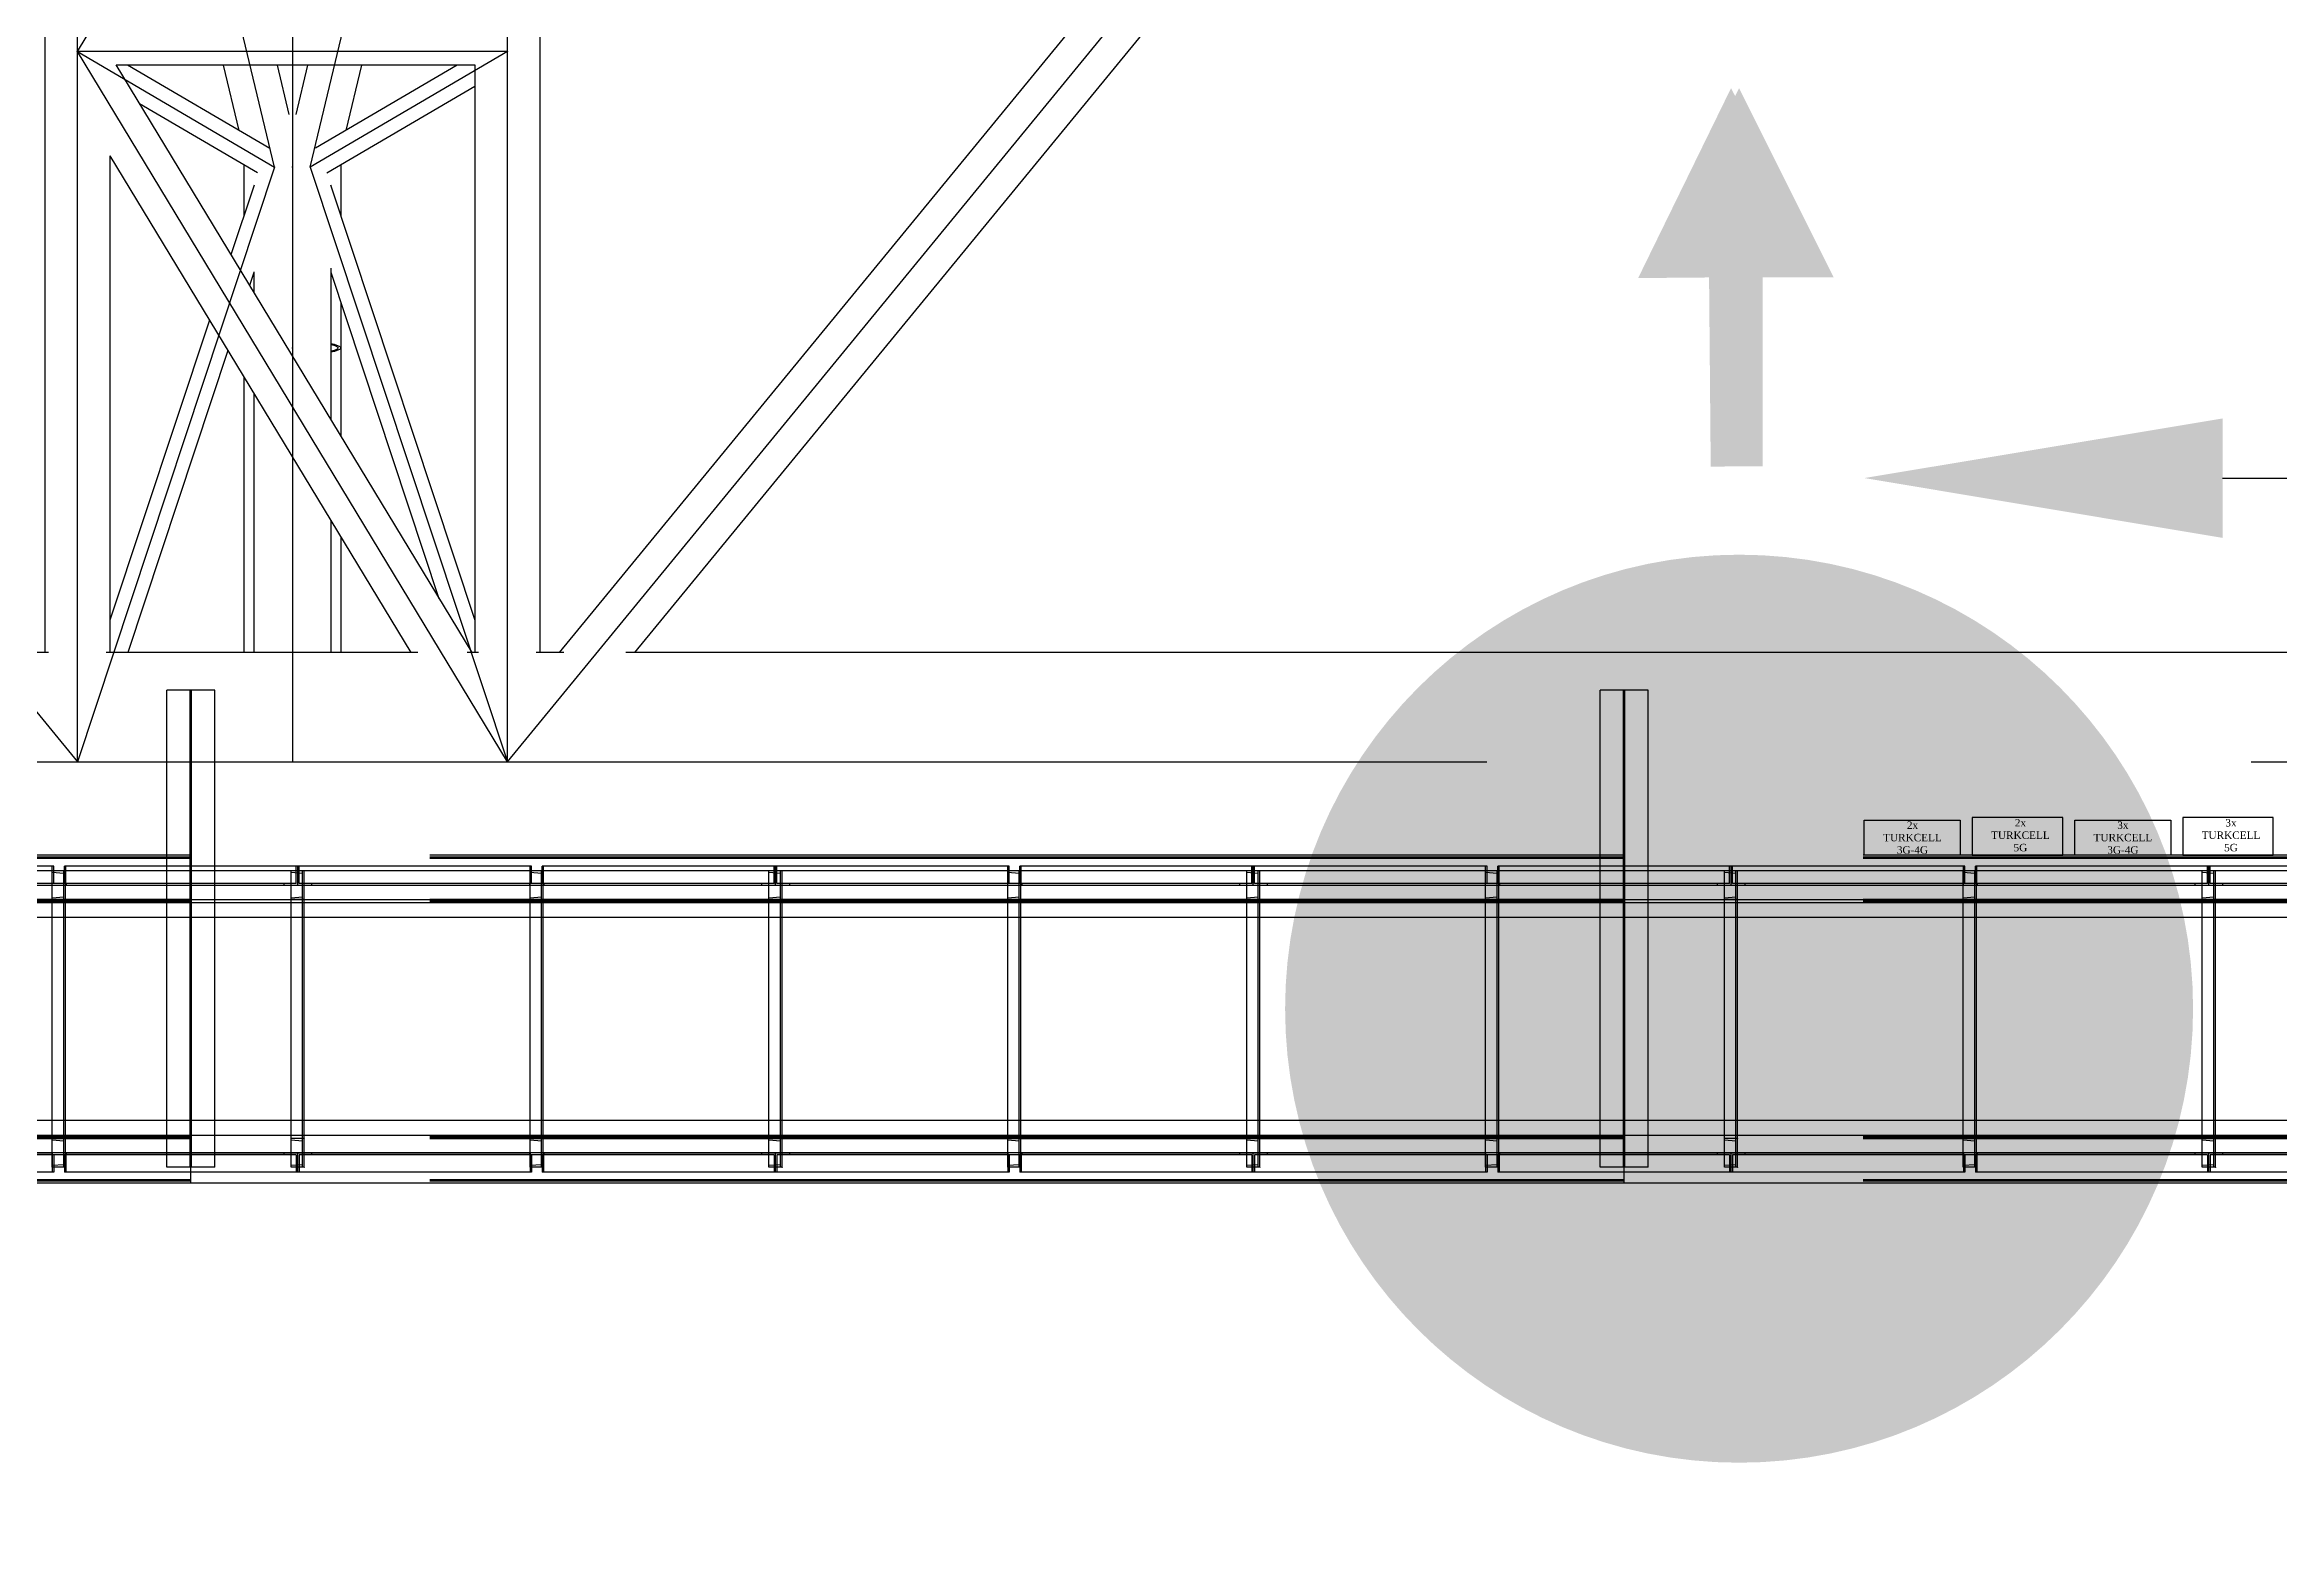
# Model space of a CAD drawing. Header units: millimetres. Extents: x 150209.93 to 150215.05, y 136675.65 to 136679.93.
# Drawn here: x 150211.9426 to 150212.1297, y 136678.7132 to 136678.839 of the extents above; entities that cross this region are included whole.
import ezdxf

# ---------------------------------------------------------------- set-up
doc = ezdxf.new("R2010")
doc.units = ezdxf.units.MM
doc.header["$LTSCALE"] = 0.25
for name, pattern in [('CENTER', [50.8, 31.75, -6.35, 6.35, -6.35]), ('XKITLINE00', [0]), ('XKITLINE02', [4, 2, -2]), ('XKITLINE03', [6, 3, -1, 1, -1])]:
    doc.linetypes.add(name, pattern=pattern)
doc.layers.add('Parts', color=7, linetype='Continuous')
doc.styles.add('ROMANS', font='romans.shx')
doc.dimstyles.new('MD300', dxfattribs={"dimtxt": 2.5, "dimasz": 2.5, "dimexe": 1, "dimexo": 1, "dimgap": 0.5, "dimtad": 1, "dimdec": 1, "dimlfac": 50, "dimrnd": 0.5, "dimdsep": 46, "dimtxsty": 'ROMANS', "dimcen": 1, "dimclrd": 146, "dimclre": 146, "dimclrt": 30, "dimadec": 1, "dimazin": 2, "dimtfac": 1, "dimtdec": 1, "dimtmove": 0, "dimatfit": 1, "dimfxl": 1, "dimtolj": 1, "dimtzin": 0, "dimlwd": -1, "dimlwe": -1, "dimarcsym": 0})

# ---------------------------------------------------------------- blocks, each defined once
blk = doc.blocks.new('çatıı')
at = {"color": 8, "linetype": 'CENTER'}
for p, q in [((13625, 17519.98), (15085, 15740.27)), ((15265, 15740.27), (16724.99, 17519.98)), ((15085, 15740.27), (15085, 16860.11)), ((15265, 15740.27), (15265, 16860.12)), ((15175, 16804.87), (15175, 15913.49)), ((15167.5, 15989.25), (15085, 16334.87)), ((15085, 16037.57), (15265, 16334.87)), ((15182.5, 15989.25), (15265, 16334.87)), ((15175, 16286.54), (15175, 15740.27)), ((15265, 15740.27), (15085, 16037.57)), ((15085, 16037.57), (15167.5, 15989.25)), ((15265, 16037.57), (15085, 16037.57)), ((15265, 16037.57), (15182.5, 15989.25)), ((15167.5, 15989.25), (15085, 15740.27)), ((15175, 15989.25), (15175, 15740.27)), ((15182.5, 15989.25), (15265, 15740.27)), ((14355, 15740.27), (15175, 15740.27)), ((14995, 15740.27), (17635, 15740.27)), ((15025, 15740.27), (17635, 15740.27)), ((15175, 15740.27), (15995, 15740.27)), ((15995, 15740.27), (16815, 15740.27))]:
    blk.add_line(p, q, dxfattribs=at)
at = {"color": 8, "linetype": 'XKITLINE00'}
for p, q in [((15071.35, 16860.11), (15071.35, 15785.97)), ((15278.65, 16860.12), (15278.65, 15785.97)), ((15980.35, 16631.48), (15286.73, 15785.97)), ((15995.18, 16611.15), (15318.24, 15785.97)), ((15101.14, 16031.99), (15250.09, 15785.97)), ((15251.35, 16031.87), (15101.21, 16031.87)), ((15165.52, 15997), (15105.99, 16031.87)), ((15146.06, 16031.87), (15152.58, 16004.58)), ((15168.58, 16031.87), (15173.49, 16011.28)), ((15181.41, 16031.87), (15176.49, 16011.24)), ((15243.99, 16031.87), (15184.75, 15997.17)), ((15203.93, 16031.87), (15197.42, 16004.59)), ((15251.35, 16032), (15251.35, 15785.97)), ((15160.46, 15986.77), (15110.97, 16015.76)), ((15251.35, 16022.97), (15189.45, 15986.71)), ((15098.65, 15993.94), (15098.65, 15785.97)), ((15098.65, 15993.94), (15224.56, 15785.97)), ((15154.7, 15990.14), (15154.7, 15968.74)), ((15195.3, 15990.14), (15195.3, 15968.67)), ((15158.97, 15981.65), (15149.3, 15952.45)), ((15190.95, 15981.78), (15251.35, 15799.52)), ((15191.12, 15981.7), (15191.12, 15981.26)), ((15158.87, 15945.09), (15157.06, 15939.63)), ((15158.87, 15945.41), (15158.87, 15936.65)), ((15191.12, 15946.89), (15191.12, 15883.38)), ((15191.12, 15945.17), (15236.35, 15808.68)), ((15195.3, 15932.57), (15195.3, 15913.49)), ((15140.27, 15925.2), (15098.65, 15799.59)), ((15148.03, 15912.38), (15106.14, 15785.97)), ((15192.58, 15914.9), (15191.12, 15915.18)), ((15191.55, 15914.81), (15191.12, 15914.9)), ((15191.55, 15912.17), (15191.12, 15912.09)), ((15192.58, 15912.09), (15191.12, 15911.81)), ((15192.96, 15914.4), (15191.55, 15914.81)), ((15192.96, 15912.59), (15191.55, 15912.17)), ((15194.07, 15914.45), (15192.58, 15914.9)), ((15194.07, 15912.54), (15192.58, 15912.09)), ((15193.82, 15913.95), (15192.96, 15914.4)), ((15193.82, 15913.04), (15192.96, 15912.59)), ((15193.82, 15913.95), (15194.12, 15913.49)), ((15194.12, 15913.49), (15193.82, 15913.04)), ((15194.99, 15913.98), (15194.07, 15914.45)), ((15194.99, 15913.01), (15194.07, 15912.54)), ((15194.99, 15913.98), (15195.3, 15913.49)), ((15195.3, 15913.49), (15194.99, 15913.01)), ((15195.3, 15913.49), (15195.3, 15876.48)), ((15154.7, 15901.36), (15154.7, 15785.97)), ((15158.87, 15894.47), (15158.87, 15785.97)), ((15191.12, 15841.2), (15191.12, 15785.97)), ((15195.3, 15834.31), (15195.3, 15785.97)), ((15072.95, 15785.97), (15060.94, 15785.97)), ((15227.51, 15785.97), (15097.04, 15785.97)), ((15252.93, 15785.97), (15248.21, 15785.97)), ((15288.63, 15785.97), (15277.06, 15785.97)), ((16675.6, 15785.97), (15314.59, 15785.97)), ((17635, 15694.57), (14995, 15694.57))]:
    blk.add_line(p, q, dxfattribs=at)
at = {"color": 116, "linetype": 'XKITLINE02', "true_color": 0x136734}
for p, q in [((15142.5, 15770.27), (15122.5, 15770.27)), ((15122.5, 15675.07), (15122.5, 15770.27)), ((15132.17, 15570.57), (15132.17, 15770.27)), ((15132.82, 15570.57), (15132.82, 15770.27)), ((15142.5, 15570.57), (15142.5, 15770.27)), ((15742.5, 15770.27), (15722.5, 15770.27)), ((15722.5, 15675.07), (15722.5, 15770.27)), ((15732.17, 15570.57), (15732.17, 15770.27)), ((15732.82, 15570.57), (15732.82, 15770.27)), ((15742.5, 15570.57), (15742.5, 15770.27)), ((15132.5, 15701.25), (14532.5, 15701.25)), ((15132.5, 15700.4), (14532.5, 15700.4)), ((15132.5, 15699.87), (14532.5, 15699.87)), ((15132.5, 15694.57), (15132.5, 15701.25)), ((15732.5, 15701.25), (15132.5, 15701.25)), ((15132.5, 15694.57), (15132.5, 15701.25)), ((15732.5, 15700.4), (15132.5, 15700.4)), ((15732.5, 15699.87), (15132.5, 15699.87)), ((15732.5, 15694.57), (15732.5, 15701.25)), ((15732.5, 15694.57), (15732.5, 15701.25)), ((16332.5, 15701.25), (15732.5, 15701.25)), ((16332.5, 15700.4), (15732.5, 15700.4)), ((16332.5, 15699.87), (15732.5, 15699.87)), ((15075.1, 15696.55), (14977.24, 15696.55)), ((15080.33, 15688.55), (14977.24, 15688.55)), ((15080.33, 15689.35), (14977.82, 15689.35)), ((15132.5, 15689.35), (15074.34, 15689.35)), ((15074.34, 15689.35), (15074.34, 15688.55)), ((15177.24, 15688.55), (15074.34, 15688.55)), ((15074.49, 15570.57), (15074.49, 15694.57)), ((15079.99, 15694.57), (15074.49, 15694.57)), ((15079.99, 15694.57), (15074.49, 15694.57)), ((15074.49, 15693.89), (15074.49, 15694.57)), ((15079.29, 15693.51), (15074.49, 15693.89)), ((15074.52, 15688.55), (15074.52, 15696.55)), ((15075.1, 15689.35), (15075.1, 15696.55)), ((15176.66, 15689.35), (15075.1, 15689.35)), ((15079.29, 15570.57), (15079.29, 15694.57)), ((15079.29, 15683.64), (15079.29, 15693.51)), ((15177.24, 15696.55), (15079.57, 15696.55)), ((15079.57, 15689.35), (15079.57, 15696.55)), ((15079.99, 15570.57), (15079.99, 15694.57)), ((15079.99, 15682.57), (15079.99, 15694.57)), ((15080.16, 15688.55), (15080.16, 15696.55)), ((15132.5, 15688.55), (15080.16, 15688.55)), ((15080.33, 15689.35), (15080.33, 15688.55)), ((15171.43, 15689.35), (15171.43, 15688.55)), ((15174.49, 15570.57), (15174.49, 15694.57)), ((15179.99, 15694.57), (15174.49, 15694.57)), ((15179.99, 15694.57), (15174.49, 15694.57)), ((15174.49, 15693.89), (15174.49, 15694.57)), ((15179.29, 15693.51), (15174.49, 15693.89)), ((15176.66, 15689.35), (15176.66, 15696.55)), ((15177.24, 15688.55), (15177.24, 15696.55)), ((15275.1, 15696.55), (15177.24, 15696.55)), ((15177.24, 15688.55), (15177.24, 15696.55)), ((15280.33, 15688.55), (15177.24, 15688.55)), ((15179.99, 15688.55), (15177.24, 15688.55)), ((15177.82, 15689.35), (15177.82, 15696.55)), ((15280.33, 15689.35), (15177.82, 15689.35)), ((15179.29, 15570.57), (15179.29, 15694.57)), ((15179.29, 15683.64), (15179.29, 15693.51)), ((15179.99, 15590.07), (15179.99, 15694.57)), ((15179.99, 15682.57), (15179.99, 15694.57)), ((15183.05, 15689.35), (15183.05, 15688.55)), ((15376.66, 15689.35), (15274.34, 15689.35)), ((15274.34, 15689.35), (15274.34, 15688.55)), ((15377.24, 15688.55), (15274.34, 15688.55)), ((15274.49, 15570.57), (15274.49, 15694.57)), ((15279.99, 15694.57), (15274.49, 15694.57)), ((15279.99, 15694.57), (15274.49, 15694.57)), ((15274.49, 15693.89), (15274.49, 15694.57)), ((15279.29, 15693.51), (15274.49, 15693.89)), ((15274.52, 15688.55), (15274.52, 15696.55)), ((15275.1, 15689.35), (15275.1, 15696.55)), ((15279.29, 15570.57), (15279.29, 15694.57)), ((15279.29, 15683.64), (15279.29, 15693.51)), ((15377.24, 15696.55), (15279.57, 15696.55)), ((15279.57, 15689.35), (15279.57, 15696.55)), ((15279.99, 15590.07), (15279.99, 15694.57)), ((15279.99, 15682.57), (15279.99, 15694.57)), ((15280.16, 15688.55), (15280.16, 15696.55)), ((15280.33, 15689.35), (15280.33, 15688.55)), ((15371.43, 15689.35), (15371.43, 15688.55)), ((15374.49, 15570.57), (15374.49, 15694.57)), ((15379.99, 15694.57), (15374.49, 15694.57)), ((15379.99, 15694.57), (15374.49, 15694.57)), ((15374.49, 15693.89), (15374.49, 15694.57)), ((15379.29, 15693.51), (15374.49, 15693.89)), ((15376.66, 15689.35), (15376.66, 15696.55)), ((15475.1, 15696.55), (15377.24, 15696.55)), ((15377.24, 15688.55), (15377.24, 15696.55)), ((15377.24, 15688.55), (15377.24, 15696.55)), ((15480.33, 15688.55), (15377.24, 15688.55)), ((15379.99, 15688.55), (15377.24, 15688.55)), ((15377.82, 15689.35), (15377.82, 15696.55)), ((15480.33, 15689.35), (15377.82, 15689.35)), ((15379.29, 15570.57), (15379.29, 15694.57)), ((15379.29, 15683.64), (15379.29, 15693.51)), ((15379.99, 15590.07), (15379.99, 15694.57)), ((15379.99, 15682.57), (15379.99, 15694.57)), ((15383.05, 15689.35), (15383.05, 15688.55)), ((15576.66, 15689.35), (15474.34, 15689.35)), ((15474.34, 15689.35), (15474.34, 15688.55)), ((15577.24, 15688.55), (15474.34, 15688.55)), ((15474.49, 15570.57), (15474.49, 15694.57)), ((15479.99, 15694.57), (15474.49, 15694.57)), ((15479.99, 15694.57), (15474.49, 15694.57)), ((15474.49, 15693.89), (15474.49, 15694.57)), ((15479.29, 15693.51), (15474.49, 15693.89)), ((15474.52, 15688.55), (15474.52, 15696.55)), ((15475.1, 15689.35), (15475.1, 15696.55)), ((15479.29, 15570.57), (15479.29, 15694.57)), ((15479.29, 15683.64), (15479.29, 15693.51)), ((15577.24, 15696.55), (15479.57, 15696.55)), ((15479.57, 15689.35), (15479.57, 15696.55)), ((15479.99, 15590.07), (15479.99, 15694.57)), ((15479.99, 15682.57), (15479.99, 15694.57)), ((15480.16, 15688.55), (15480.16, 15696.55)), ((15480.33, 15689.35), (15480.33, 15688.55)), ((15571.43, 15689.35), (15571.43, 15688.55)), ((15574.49, 15570.57), (15574.49, 15694.57)), ((15579.99, 15694.57), (15574.49, 15694.57)), ((15579.99, 15694.57), (15574.49, 15694.57)), ((15574.49, 15693.89), (15574.49, 15694.57)), ((15579.29, 15693.51), (15574.49, 15693.89)), ((15576.66, 15689.35), (15576.66, 15696.55)), ((15675.1, 15696.55), (15577.24, 15696.55)), ((15577.24, 15688.55), (15577.24, 15696.55)), ((15577.24, 15688.55), (15577.24, 15696.55)), ((15680.33, 15688.55), (15577.24, 15688.55)), ((15579.99, 15688.55), (15577.24, 15688.55)), ((15577.82, 15689.35), (15577.82, 15696.55)), ((15680.33, 15689.35), (15577.82, 15689.35)), ((15579.29, 15570.57), (15579.29, 15694.57)), ((15579.29, 15683.64), (15579.29, 15693.51)), ((15579.99, 15590.07), (15579.99, 15694.57)), ((15579.99, 15682.57), (15579.99, 15694.57)), ((15583.05, 15689.35), (15583.05, 15688.55)), ((15776.66, 15689.35), (15674.34, 15689.35)), ((15674.34, 15689.35), (15674.34, 15688.55)), ((15777.24, 15688.55), (15674.34, 15688.55)), ((15674.49, 15570.57), (15674.49, 15694.57)), ((15679.99, 15694.57), (15674.49, 15694.57)), ((15679.99, 15694.57), (15674.49, 15694.57)), ((15674.49, 15693.89), (15674.49, 15694.57)), ((15679.29, 15693.51), (15674.49, 15693.89)), ((15674.52, 15688.55), (15674.52, 15696.55)), ((15675.1, 15689.35), (15675.1, 15696.55)), ((15679.29, 15570.57), (15679.29, 15694.57)), ((15679.29, 15683.64), (15679.29, 15693.51)), ((15777.24, 15696.55), (15679.57, 15696.55)), ((15679.57, 15689.35), (15679.57, 15696.55)), ((15679.99, 15590.07), (15679.99, 15694.57)), ((15679.99, 15682.57), (15679.99, 15694.57)), ((15680.16, 15688.55), (15680.16, 15696.55)), ((15680.33, 15689.35), (15680.33, 15688.55)), ((15771.43, 15689.35), (15771.43, 15688.55)), ((15774.49, 15570.57), (15774.49, 15694.57)), ((15779.99, 15694.57), (15774.49, 15694.57)), ((15779.99, 15694.57), (15774.49, 15694.57)), ((15774.49, 15693.89), (15774.49, 15694.57)), ((15779.29, 15693.51), (15774.49, 15693.89)), ((15776.66, 15689.35), (15776.66, 15696.55)), ((15875.1, 15696.55), (15777.24, 15696.55)), ((15777.24, 15688.55), (15777.24, 15696.55)), ((15777.24, 15688.55), (15777.24, 15696.55)), ((15880.33, 15688.55), (15777.24, 15688.55)), ((15779.99, 15688.55), (15777.24, 15688.55)), ((15777.82, 15689.35), (15777.82, 15696.55)), ((15880.33, 15689.35), (15777.82, 15689.35)), ((15779.29, 15570.57), (15779.29, 15694.57)), ((15779.29, 15683.64), (15779.29, 15693.51)), ((15779.99, 15590.07), (15779.99, 15694.57)), ((15779.99, 15682.57), (15779.99, 15694.57)), ((15783.05, 15689.35), (15783.05, 15688.55)), ((15976.66, 15689.35), (15874.34, 15689.35)), ((15874.34, 15689.35), (15874.34, 15688.55)), ((15977.24, 15688.55), (15874.34, 15688.55)), ((15874.49, 15570.57), (15874.49, 15694.57)), ((15879.99, 15694.57), (15874.49, 15694.57)), ((15879.99, 15694.57), (15874.49, 15694.57)), ((15874.49, 15693.89), (15874.49, 15694.57)), ((15879.29, 15693.51), (15874.49, 15693.89)), ((15874.52, 15688.55), (15874.52, 15696.55)), ((15875.1, 15689.35), (15875.1, 15696.55)), ((15879.29, 15570.57), (15879.29, 15694.57)), ((15879.29, 15683.64), (15879.29, 15693.51)), ((15977.24, 15696.55), (15879.57, 15696.55)), ((15879.57, 15689.35), (15879.57, 15696.55)), ((15879.99, 15590.07), (15879.99, 15694.57)), ((15879.99, 15682.57), (15879.99, 15694.57)), ((15880.16, 15688.55), (15880.16, 15696.55)), ((15880.33, 15689.35), (15880.33, 15688.55)), ((15971.43, 15689.35), (15971.43, 15688.55)), ((15974.49, 15570.57), (15974.49, 15694.57)), ((15979.99, 15694.57), (15974.49, 15694.57)), ((15979.99, 15694.57), (15974.49, 15694.57)), ((15974.49, 15693.89), (15974.49, 15694.57)), ((15979.29, 15693.51), (15974.49, 15693.89)), ((15976.66, 15689.35), (15976.66, 15696.55)), ((16075.1, 15696.55), (15977.24, 15696.55)), ((15977.24, 15688.55), (15977.24, 15696.55)), ((15977.24, 15688.55), (15977.24, 15696.55)), ((16080.33, 15688.55), (15977.24, 15688.55)), ((15979.99, 15688.55), (15977.24, 15688.55)), ((15977.82, 15689.35), (15977.82, 15696.55)), ((16080.33, 15689.35), (15977.82, 15689.35)), ((15979.29, 15570.57), (15979.29, 15694.57)), ((15979.29, 15683.64), (15979.29, 15693.51)), ((15979.99, 15590.07), (15979.99, 15694.57)), ((15979.99, 15682.57), (15979.99, 15694.57)), ((15983.05, 15689.35), (15983.05, 15688.55)), ((15132.5, 15682.63), (14532.5, 15682.63)), ((15132.5, 15682.57), (14532.5, 15682.57)), ((15132.5, 15682.1), (14532.5, 15682.1)), ((15132.5, 15681.72), (14532.5, 15681.72)), ((15079.29, 15683.64), (15074.49, 15683.25)), ((15074.49, 15682.57), (15074.49, 15683.25)), ((15079.99, 15682.57), (15074.49, 15682.57)), ((15732.5, 15682.63), (15132.5, 15682.63)), ((15132.5, 15681.25), (15132.5, 15682.57)), ((15732.5, 15682.57), (15132.5, 15682.57)), ((15132.5, 15681.25), (15132.5, 15682.57)), ((15732.5, 15682.1), (15132.5, 15682.1)), ((15732.5, 15681.72), (15132.5, 15681.72)), ((15179.29, 15683.64), (15174.49, 15683.25)), ((15174.49, 15682.57), (15174.49, 15683.25)), ((15179.99, 15682.57), (15174.49, 15682.57)), ((15279.29, 15683.64), (15274.49, 15683.25)), ((15274.49, 15682.57), (15274.49, 15683.25)), ((15279.99, 15682.57), (15274.49, 15682.57)), ((15379.29, 15683.64), (15374.49, 15683.25)), ((15374.49, 15682.57), (15374.49, 15683.25)), ((15379.99, 15682.57), (15374.49, 15682.57)), ((15479.29, 15683.64), (15474.49, 15683.25)), ((15474.49, 15682.57), (15474.49, 15683.25)), ((15479.99, 15682.57), (15474.49, 15682.57)), ((15579.29, 15683.64), (15574.49, 15683.25)), ((15574.49, 15682.57), (15574.49, 15683.25)), ((15579.99, 15682.57), (15574.49, 15682.57)), ((15679.29, 15683.64), (15674.49, 15683.25)), ((15674.49, 15682.57), (15674.49, 15683.25)), ((15679.99, 15682.57), (15674.49, 15682.57)), ((16332.5, 15682.64), (15732.5, 15682.63)), ((15732.5, 15681.25), (15732.5, 15682.57)), ((15732.5, 15681.25), (15732.5, 15682.57)), ((16332.5, 15682.57), (15732.5, 15682.57)), ((16332.5, 15682.1), (15732.5, 15682.1)), ((16332.5, 15681.72), (15732.5, 15681.72)), ((15779.29, 15683.64), (15774.49, 15683.25)), ((15774.49, 15682.57), (15774.49, 15683.25)), ((15779.99, 15682.57), (15774.49, 15682.57)), ((15879.29, 15683.64), (15874.49, 15683.25)), ((15874.49, 15682.57), (15874.49, 15683.25)), ((15879.99, 15682.57), (15874.49, 15682.57)), ((15979.29, 15683.64), (15974.49, 15683.25)), ((15974.49, 15682.57), (15974.49, 15683.25)), ((15979.99, 15682.57), (15974.49, 15682.57)), ((15074.49, 15570.57), (15074.49, 15590.07)), ((15079.99, 15570.57), (15079.99, 15590.07)), ((15122.5, 15570.57), (15122.5, 15590.07)), ((15142.5, 15570.57), (15142.5, 15590.07)), ((15174.49, 15570.57), (15174.49, 15590.07)), ((15179.99, 15570.57), (15179.99, 15590.07)), ((15274.49, 15570.57), (15274.49, 15590.07)), ((15279.99, 15570.57), (15279.99, 15590.07)), ((15374.49, 15570.57), (15374.49, 15590.07)), ((15379.99, 15570.57), (15379.99, 15590.07)), ((15474.49, 15570.57), (15474.49, 15590.07)), ((15479.99, 15570.57), (15479.99, 15590.07)), ((15574.49, 15570.57), (15574.49, 15590.07)), ((15579.99, 15570.57), (15579.99, 15590.07)), ((15674.49, 15570.57), (15674.49, 15590.07)), ((15679.99, 15570.57), (15679.99, 15590.07)), ((15722.5, 15570.57), (15722.5, 15590.07)), ((15742.5, 15570.57), (15742.5, 15590.07)), ((15774.49, 15570.57), (15774.49, 15590.07)), ((15779.99, 15570.57), (15779.99, 15590.07)), ((15874.49, 15570.57), (15874.49, 15590.07)), ((15879.99, 15570.57), (15879.99, 15590.07)), ((15974.49, 15570.57), (15974.49, 15590.07)), ((15979.99, 15570.57), (15979.99, 15590.07)), ((15132.5, 15583.42), (14532.5, 15583.42)), ((15132.5, 15583.02), (14532.5, 15583.02)), ((15132.5, 15582.57), (14532.5, 15582.57)), ((15132.5, 15582.49), (14532.5, 15582.49)), ((15080.33, 15576.57), (14977.24, 15576.57)), ((15080.33, 15575.77), (14977.82, 15575.77)), ((15177.24, 15576.57), (15074.34, 15576.57)), ((15074.34, 15576.57), (15074.34, 15575.77)), ((15176.66, 15575.77), (15074.34, 15575.77)), ((15079.99, 15582.57), (15074.49, 15582.57)), ((15074.49, 15581.89), (15074.49, 15582.57)), ((15079.29, 15581.51), (15074.49, 15581.89)), ((15074.52, 15576.57), (15074.52, 15568.57)), ((15075.1, 15575.77), (15075.1, 15568.57)), ((15079.29, 15571.64), (15079.29, 15581.51)), ((15079.57, 15575.77), (15079.57, 15568.57)), ((15079.99, 15570.57), (15079.99, 15582.57)), ((15080.16, 15576.57), (15080.16, 15568.57)), ((15080.33, 15576.57), (15080.33, 15575.77)), ((15132.5, 15582.57), (15132.5, 15583.87)), ((15132.5, 15582.57), (15132.5, 15583.87)), ((15732.5, 15583.42), (15132.5, 15583.42)), ((15732.5, 15583.02), (15132.5, 15583.02)), ((15732.5, 15582.57), (15132.5, 15582.57)), ((15732.5, 15582.49), (15132.5, 15582.49)), ((15171.43, 15576.57), (15171.43, 15575.77)), ((15179.99, 15582.57), (15174.49, 15582.57)), ((15174.49, 15581.89), (15174.49, 15582.57)), ((15179.29, 15581.51), (15174.49, 15581.89)), ((15176.66, 15575.77), (15176.66, 15568.57)), ((15177.24, 15568.57), (15177.24, 15576.57)), ((15280.33, 15576.57), (15177.24, 15576.57)), ((15177.24, 15568.57), (15177.24, 15576.57)), ((15280.33, 15575.77), (15177.82, 15575.77)), ((15177.82, 15575.77), (15177.82, 15568.57)), ((15179.29, 15571.64), (15179.29, 15581.51)), ((15179.99, 15570.57), (15179.99, 15582.57)), ((15183.05, 15576.57), (15183.05, 15575.77)), ((15377.24, 15576.57), (15274.34, 15576.57)), ((15274.34, 15576.57), (15274.34, 15575.77)), ((15376.66, 15575.77), (15274.34, 15575.77)), ((15279.99, 15582.57), (15274.49, 15582.57)), ((15274.49, 15581.89), (15274.49, 15582.57)), ((15279.29, 15581.51), (15274.49, 15581.89)), ((15274.52, 15576.57), (15274.52, 15568.57)), ((15275.1, 15575.77), (15275.1, 15568.57)), ((15279.29, 15571.64), (15279.29, 15581.51)), ((15279.57, 15575.77), (15279.57, 15568.57)), ((15279.99, 15570.57), (15279.99, 15582.57)), ((15280.16, 15576.57), (15280.16, 15568.57)), ((15280.33, 15576.57), (15280.33, 15575.77)), ((15371.43, 15576.57), (15371.43, 15575.77)), ((15379.99, 15582.57), (15374.49, 15582.57)), ((15374.49, 15581.89), (15374.49, 15582.57)), ((15379.29, 15581.51), (15374.49, 15581.89)), ((15376.66, 15575.77), (15376.66, 15568.57)), ((15480.33, 15576.57), (15377.24, 15576.57)), ((15377.24, 15568.57), (15377.24, 15576.57)), ((15377.24, 15568.57), (15377.24, 15576.57)), ((15480.33, 15575.77), (15377.82, 15575.77)), ((15377.82, 15575.77), (15377.82, 15568.57)), ((15379.29, 15571.64), (15379.29, 15581.51)), ((15379.99, 15570.57), (15379.99, 15582.57)), ((15383.05, 15576.57), (15383.05, 15575.77)), ((15577.24, 15576.57), (15474.34, 15576.57)), ((15474.34, 15576.57), (15474.34, 15575.77)), ((15576.66, 15575.77), (15474.34, 15575.77)), ((15479.99, 15582.57), (15474.49, 15582.57)), ((15474.49, 15581.89), (15474.49, 15582.57)), ((15479.29, 15581.51), (15474.49, 15581.89)), ((15474.52, 15576.57), (15474.52, 15568.57)), ((15475.1, 15575.77), (15475.1, 15568.57)), ((15479.29, 15571.64), (15479.29, 15581.51)), ((15479.57, 15575.77), (15479.57, 15568.57)), ((15479.99, 15570.57), (15479.99, 15582.57)), ((15480.16, 15576.57), (15480.16, 15568.57)), ((15480.33, 15576.57), (15480.33, 15575.77)), ((15571.43, 15576.57), (15571.43, 15575.77)), ((15579.99, 15582.57), (15574.49, 15582.57)), ((15574.49, 15581.89), (15574.49, 15582.57)), ((15579.29, 15581.51), (15574.49, 15581.89)), ((15576.66, 15575.77), (15576.66, 15568.57)), ((15680.33, 15576.57), (15577.24, 15576.57)), ((15577.24, 15568.57), (15577.24, 15576.57)), ((15577.24, 15568.57), (15577.24, 15576.57)), ((15680.33, 15575.77), (15577.82, 15575.77)), ((15577.82, 15575.77), (15577.82, 15568.57)), ((15579.29, 15571.64), (15579.29, 15581.51)), ((15579.99, 15570.57), (15579.99, 15582.57)), ((15583.05, 15576.57), (15583.05, 15575.77)), ((15777.24, 15576.57), (15674.34, 15576.57)), ((15674.34, 15576.57), (15674.34, 15575.77)), ((15776.66, 15575.77), (15674.34, 15575.77)), ((15679.99, 15582.57), (15674.49, 15582.57)), ((15674.49, 15581.89), (15674.49, 15582.57)), ((15679.29, 15581.51), (15674.49, 15581.89)), ((15674.52, 15576.57), (15674.52, 15568.57)), ((15675.1, 15575.77), (15675.1, 15568.57)), ((15679.29, 15571.64), (15679.29, 15581.51)), ((15679.57, 15575.77), (15679.57, 15568.57)), ((15679.99, 15570.57), (15679.99, 15582.57)), ((15680.16, 15576.57), (15680.16, 15568.57)), ((15680.33, 15576.57), (15680.33, 15575.77)), ((15732.5, 15582.57), (15732.5, 15583.87)), ((15732.5, 15582.57), (15732.5, 15583.87)), ((16332.5, 15583.42), (15732.5, 15583.42)), ((16332.5, 15583.02), (15732.5, 15583.02)), ((16332.5, 15582.57), (15732.5, 15582.57)), ((16332.5, 15582.49), (15732.5, 15582.49)), ((15771.43, 15576.57), (15771.43, 15575.77)), ((15779.99, 15582.57), (15774.49, 15582.57)), ((15774.49, 15581.89), (15774.49, 15582.57)), ((15779.29, 15581.51), (15774.49, 15581.89)), ((15776.66, 15575.77), (15776.66, 15568.57)), ((15880.33, 15576.57), (15777.24, 15576.57)), ((15777.24, 15568.57), (15777.24, 15576.57)), ((15777.24, 15568.57), (15777.24, 15576.57)), ((15880.33, 15575.77), (15777.82, 15575.77)), ((15777.82, 15575.77), (15777.82, 15568.57)), ((15779.29, 15571.64), (15779.29, 15581.51)), ((15779.99, 15570.57), (15779.99, 15582.57)), ((15783.05, 15576.57), (15783.05, 15575.77)), ((15977.24, 15576.57), (15874.34, 15576.57)), ((15874.34, 15576.57), (15874.34, 15575.77)), ((15976.66, 15575.77), (15874.34, 15575.77)), ((15879.99, 15582.57), (15874.49, 15582.57)), ((15874.49, 15581.89), (15874.49, 15582.57)), ((15879.29, 15581.51), (15874.49, 15581.89)), ((15874.52, 15576.57), (15874.52, 15568.57)), ((15875.1, 15575.77), (15875.1, 15568.57)), ((15879.29, 15571.64), (15879.29, 15581.51)), ((15879.57, 15575.77), (15879.57, 15568.57)), ((15879.99, 15570.57), (15879.99, 15582.57)), ((15880.16, 15576.57), (15880.16, 15568.57)), ((15880.33, 15576.57), (15880.33, 15575.77)), ((15971.43, 15576.57), (15971.43, 15575.77)), ((15979.99, 15582.57), (15974.49, 15582.57)), ((15974.49, 15581.89), (15974.49, 15582.57)), ((15979.29, 15581.51), (15974.49, 15581.89)), ((15976.66, 15575.77), (15976.66, 15568.57)), ((16080.33, 15576.57), (15977.24, 15576.57)), ((15977.24, 15568.57), (15977.24, 15576.57)), ((15977.24, 15568.57), (15977.24, 15576.57)), ((16080.33, 15575.77), (15977.82, 15575.77)), ((15977.82, 15575.77), (15977.82, 15568.57)), ((15979.29, 15571.64), (15979.29, 15581.51)), ((15979.99, 15570.57), (15979.99, 15582.57)), ((15983.05, 15576.57), (15983.05, 15575.77)), ((15075.1, 15568.57), (14977.24, 15568.57)), ((15079.29, 15571.64), (15074.49, 15571.25)), ((15074.49, 15570.57), (15074.49, 15571.25)), ((15079.99, 15570.57), (15074.49, 15570.57)), ((15079.99, 15570.57), (15074.49, 15570.57)), ((15177.24, 15568.57), (15079.57, 15568.57)), ((15142.5, 15570.57), (15122.5, 15570.57)), ((15179.29, 15571.64), (15174.49, 15571.25)), ((15174.49, 15570.57), (15174.49, 15571.25)), ((15179.99, 15570.57), (15174.49, 15570.57)), ((15179.99, 15570.57), (15174.49, 15570.57)), ((15275.1, 15568.57), (15177.24, 15568.57)), ((15279.29, 15571.64), (15274.49, 15571.25)), ((15274.49, 15570.57), (15274.49, 15571.25)), ((15279.99, 15570.57), (15274.49, 15570.57)), ((15279.99, 15570.57), (15274.49, 15570.57)), ((15377.24, 15568.57), (15279.57, 15568.57)), ((15379.29, 15571.64), (15374.49, 15571.25)), ((15374.49, 15570.57), (15374.49, 15571.25)), ((15379.99, 15570.57), (15374.49, 15570.57)), ((15379.99, 15570.57), (15374.49, 15570.57)), ((15475.1, 15568.57), (15377.24, 15568.57)), ((15479.29, 15571.64), (15474.49, 15571.25)), ((15474.49, 15570.57), (15474.49, 15571.25)), ((15479.99, 15570.57), (15474.49, 15570.57)), ((15479.99, 15570.57), (15474.49, 15570.57)), ((15577.24, 15568.57), (15479.57, 15568.57)), ((15579.29, 15571.64), (15574.49, 15571.25)), ((15574.49, 15570.57), (15574.49, 15571.25)), ((15579.99, 15570.57), (15574.49, 15570.57)), ((15579.99, 15570.57), (15574.49, 15570.57)), ((15675.1, 15568.57), (15577.24, 15568.57)), ((15679.29, 15571.64), (15674.49, 15571.25)), ((15674.49, 15570.57), (15674.49, 15571.25)), ((15679.99, 15570.57), (15674.49, 15570.57)), ((15679.99, 15570.57), (15674.49, 15570.57)), ((15777.24, 15568.57), (15679.57, 15568.57)), ((15742.5, 15570.57), (15722.5, 15570.57)), ((15779.29, 15571.64), (15774.49, 15571.25)), ((15774.49, 15570.57), (15774.49, 15571.25)), ((15779.99, 15570.57), (15774.49, 15570.57)), ((15779.99, 15570.57), (15774.49, 15570.57)), ((15875.1, 15568.57), (15777.24, 15568.57)), ((15879.29, 15571.64), (15874.49, 15571.25)), ((15874.49, 15570.57), (15874.49, 15571.25)), ((15879.99, 15570.57), (15874.49, 15570.57)), ((15879.99, 15570.57), (15874.49, 15570.57)), ((15977.24, 15568.57), (15879.57, 15568.57)), ((15979.29, 15571.64), (15974.49, 15571.25)), ((15974.49, 15570.57), (15974.49, 15571.25)), ((15979.99, 15570.57), (15974.49, 15570.57)), ((15979.99, 15570.57), (15974.49, 15570.57)), ((16075.1, 15568.57), (15977.24, 15568.57)), ((15132.5, 15565.25), (14532.5, 15565.25)), ((15132.5, 15564.72), (14532.5, 15564.72)), ((15732.5, 15565.26), (15132.5, 15565.25)), ((15732.5, 15564.72), (15132.5, 15564.72)), ((16332.5, 15565.26), (15732.5, 15565.26)), ((16332.5, 15564.72), (15732.5, 15564.72))]:
    blk.add_line(p, q, dxfattribs=at)
at = {"color": 1, "linetype": 'XKITLINE03'}
for p, q in [((15132.5, 15770.27), (15132.5, 15570.57)), ((15732.5, 15770.27), (15732.5, 15570.57)), ((15132.5, 15688.55), (14532.5, 15688.55)), ((15074.52, 15688.55), (14977.24, 15688.55)), ((15079.99, 15570.57), (15079.99, 15694.57)), ((15177.24, 15688.55), (15080.16, 15688.55)), ((15732.5, 15688.55), (15132.5, 15688.55)), ((15274.52, 15688.55), (15177.24, 15688.55)), ((15179.99, 15570.57), (15179.99, 15694.57)), ((15279.99, 15570.57), (15279.99, 15694.57)), ((15377.24, 15688.55), (15280.16, 15688.55)), ((15474.52, 15688.55), (15377.24, 15688.55)), ((15379.99, 15570.57), (15379.99, 15694.57)), ((15479.99, 15570.57), (15479.99, 15694.57)), ((15577.24, 15688.55), (15480.16, 15688.55)), ((15674.52, 15688.55), (15577.24, 15688.55)), ((15579.99, 15570.57), (15579.99, 15694.57)), ((15679.99, 15570.57), (15679.99, 15694.57)), ((15777.24, 15688.55), (15680.16, 15688.55)), ((16332.5, 15688.55), (15732.5, 15688.55)), ((15874.52, 15688.55), (15777.24, 15688.55)), ((15779.99, 15570.57), (15779.99, 15694.57)), ((15879.99, 15570.57), (15879.99, 15694.57)), ((15977.24, 15688.55), (15880.16, 15688.55)), ((16074.52, 15688.55), (15977.24, 15688.55)), ((15979.99, 15570.57), (15979.99, 15694.57)), ((14532.5, 15682.57), (15132.5, 15682.57)), ((15132.5, 15682.57), (15732.5, 15682.57)), ((15732.5, 15682.57), (16332.5, 15682.57)), ((15132.5, 15582.57), (14532.5, 15582.57)), ((15132.5, 15576.57), (14532.5, 15576.57)), ((14977.24, 15576.57), (15074.52, 15576.57)), ((15080.16, 15576.57), (15177.24, 15576.57)), ((15732.5, 15582.57), (15132.5, 15582.57)), ((15732.5, 15576.57), (15132.5, 15576.57)), ((15177.24, 15576.57), (15274.52, 15576.57)), ((15280.16, 15576.57), (15377.24, 15576.57)), ((15377.24, 15576.57), (15474.52, 15576.57)), ((15480.16, 15576.57), (15577.24, 15576.57)), ((15577.24, 15576.57), (15674.52, 15576.57)), ((15680.16, 15576.57), (15777.24, 15576.57)), ((16332.5, 15582.57), (15732.5, 15582.57)), ((16332.5, 15576.57), (15732.5, 15576.57)), ((15777.24, 15576.57), (15874.52, 15576.57)), ((15880.16, 15576.57), (15977.24, 15576.57)), ((15977.24, 15576.57), (16074.52, 15576.57))]:
    blk.add_line(p, q, dxfattribs=at)
at = {"color": 7, "linetype": 'XKITLINE00'}
for p, q in [((15132.5, 15681.25), (15132.5, 15694.57)), ((15132.5, 15681.25), (15132.5, 15694.57)), ((15732.5, 15681.25), (15732.5, 15694.57)), ((15732.5, 15681.25), (15732.5, 15694.57)), ((15132.5, 15681.25), (14532.5, 15681.25)), ((15132.5, 15675.07), (15132.5, 15681.25)), ((15732.5, 15681.25), (15132.5, 15681.25)), ((15132.5, 15675.07), (15132.5, 15681.25)), ((15732.5, 15675.07), (15732.5, 15681.25)), ((15732.5, 15675.07), (15732.5, 15681.25)), ((16332.5, 15681.25), (15732.5, 15681.25)), ((15132.5, 15675.07), (14532.5, 15675.07)), ((15074.49, 15590.07), (15074.49, 15675.07)), ((15079.99, 15590.07), (15079.99, 15675.07)), ((15122.5, 15590.07), (15122.5, 15675.07)), ((15732.5, 15675.07), (15132.5, 15675.07)), ((15142.5, 15590.07), (15142.5, 15675.07)), ((15174.49, 15590.07), (15174.49, 15675.07)), ((15179.99, 15590.07), (15179.99, 15675.07)), ((15274.49, 15590.07), (15274.49, 15675.07)), ((15279.99, 15590.07), (15279.99, 15675.07)), ((15374.49, 15590.07), (15374.49, 15675.07)), ((15379.99, 15590.07), (15379.99, 15675.07)), ((15474.49, 15590.07), (15474.49, 15675.07)), ((15479.99, 15590.07), (15479.99, 15675.07)), ((15574.49, 15590.07), (15574.49, 15675.07)), ((15579.99, 15590.07), (15579.99, 15675.07)), ((15674.49, 15590.07), (15674.49, 15675.07)), ((15679.99, 15590.07), (15679.99, 15675.07)), ((15722.5, 15590.07), (15722.5, 15675.07)), ((16332.5, 15675.07), (15732.5, 15675.07)), ((15742.5, 15590.07), (15742.5, 15675.07)), ((15774.49, 15590.07), (15774.49, 15675.07)), ((15779.99, 15590.07), (15779.99, 15675.07)), ((15874.49, 15590.07), (15874.49, 15675.07)), ((15879.99, 15590.07), (15879.99, 15675.07)), ((15974.49, 15590.07), (15974.49, 15675.07)), ((15979.99, 15590.07), (15979.99, 15675.07)), ((15132.5, 15590.07), (14532.5, 15590.07)), ((15732.5, 15590.07), (15132.5, 15590.07)), ((15132.5, 15583.87), (15132.5, 15590.07)), ((15132.5, 15583.87), (15132.5, 15590.07)), ((15732.5, 15583.87), (15732.5, 15590.07)), ((16332.5, 15590.07), (15732.5, 15590.07)), ((15732.5, 15583.87), (15732.5, 15590.07)), ((15132.5, 15583.87), (14532.5, 15583.87)), ((15132.5, 15563.87), (15132.5, 15583.87)), ((15732.5, 15583.87), (15132.5, 15583.87)), ((15132.5, 15563.87), (15132.5, 15583.87)), ((15732.5, 15563.87), (15732.5, 15583.87)), ((15732.5, 15563.87), (15732.5, 15583.87)), ((16332.5, 15583.87), (15732.5, 15583.87)), ((15132.5, 15563.87), (14532.5, 15563.87)), ((15732.5, 15563.87), (15132.5, 15563.87)), ((16332.5, 15563.87), (15732.5, 15563.87))]:
    blk.add_line(p, q, dxfattribs=at)
at = {"color": 8, "linetype": 'XKITLINE00'}
for centre in [(15085, 16037.57), (15085, 16037.57), (15085, 16037.57), (15085, 16037.57), (15265, 16037.57), (15265, 16037.57), (15167.5, 15989.25), (15167.5, 15989.25), (15167.5, 15989.25), (15175, 15989.25), (15182.5, 15989.25), (15182.5, 15989.25), (15182.5, 15989.25), (15175, 15913.49), (15085, 15740.27), (15085, 15740.27), (15085, 15740.27), (15175, 15740.27), (15175, 15740.27), (15175, 15740.27), (15175, 15740.27), (15265, 15740.27), (15265, 15740.27), (15265, 15740.27), (15265, 15740.27), (15995, 15740.27), (15995, 15740.27)]:
    blk.add_circle(centre, 0.05, dxfattribs=at)
at = {"color": 1, "linetype": 'XKITLINE00'}
for centre in [(15132.5, 15770.27), (15732.5, 15770.27), (15074.52, 15688.55), (15079.99, 15694.57), (15080.16, 15688.55), (15132.5, 15688.55), (15132.5, 15688.55), (15177.24, 15688.55), (15177.24, 15688.55), (15179.99, 15694.57), (15274.52, 15688.55), (15279.99, 15694.57), (15280.16, 15688.55), (15377.24, 15688.55), (15377.24, 15688.55), (15379.99, 15694.57), (15474.52, 15688.55), (15479.99, 15694.57), (15480.16, 15688.55), (15577.24, 15688.55), (15577.24, 15688.55), (15579.99, 15694.57), (15674.52, 15688.55), (15679.99, 15694.57), (15680.16, 15688.55), (15732.5, 15688.55), (15732.5, 15688.55), (15777.24, 15688.55), (15777.24, 15688.55), (15779.99, 15694.57), (15874.52, 15688.55), (15879.99, 15694.57), (15880.16, 15688.55), (15977.24, 15688.55), (15977.24, 15688.55), (15979.99, 15694.57), (15079.99, 15682.57), (15132.5, 15682.57), (15132.5, 15682.57), (15179.99, 15682.57), (15279.99, 15682.57), (15379.99, 15682.57), (15479.99, 15682.57), (15579.99, 15682.57), (15679.99, 15682.57), (15732.5, 15682.57), (15732.5, 15682.57), (15779.99, 15682.57), (15879.99, 15682.57), (15979.99, 15682.57), (15074.52, 15576.57), (15079.99, 15582.57), (15080.16, 15576.57), (15132.5, 15582.57), (15132.5, 15582.57), (15132.5, 15576.57), (15132.5, 15576.57), (15177.24, 15576.57), (15177.24, 15576.57), (15179.99, 15582.57), (15274.52, 15576.57), (15279.99, 15582.57), (15280.16, 15576.57), (15377.24, 15576.57), (15377.24, 15576.57), (15379.99, 15582.57), (15474.52, 15576.57), (15479.99, 15582.57), (15480.16, 15576.57), (15577.24, 15576.57), (15577.24, 15576.57), (15579.99, 15582.57), (15674.52, 15576.57), (15679.99, 15582.57), (15680.16, 15576.57), (15732.5, 15582.57), (15732.5, 15582.57), (15732.5, 15576.57), (15732.5, 15576.57), (15777.24, 15576.57), (15777.24, 15576.57), (15779.99, 15582.57), (15874.52, 15576.57), (15879.99, 15582.57), (15880.16, 15576.57), (15977.24, 15576.57), (15977.24, 15576.57), (15979.99, 15582.57), (15079.99, 15570.57), (15132.5, 15570.57), (15179.99, 15570.57), (15279.99, 15570.57), (15379.99, 15570.57), (15479.99, 15570.57), (15579.99, 15570.57), (15679.99, 15570.57), (15732.5, 15570.57), (15779.99, 15570.57), (15879.99, 15570.57), (15979.99, 15570.57)]:
    blk.add_circle(centre, 0.05, dxfattribs=at)
blk = doc.blocks.new('ANTENNA')
at = {"layer": 'Parts'}
for points in [[(153372.3531, 138513.4357), (153332.7621, 138513.0902), (153371.6621, 138592.6177), (153411.9441, 138513.7812)], [(153372.3531, 138513.4357), (153332.7621, 138513.0902), (153371.6621, 138592.6177), (153411.9441, 138513.7812)], [(153375.0251, 138513.4393), (153335.4326, 138513.4393), (153375.0251, 138592.6243), (153414.6176, 138513.4393)], [(153363.1464, 138434.1674), (153362.4554, 138513.3493), (153382.2509, 138513.5221), (153382.9419, 138434.3401)], [(153363.1464, 138434.1674), (153362.4554, 138513.3493), (153382.2509, 138513.5221), (153382.9419, 138434.3401)], [(153365.127, 138434.2543), (153365.127, 138513.4393), (153384.9232, 138513.4393), (153384.9232, 138434.2543)]]:
    blk.add_hatch(color=256, dxfattribs=at).paths.add_polyline_path(points, flags=0)
h = blk.add_hatch(color=254, dxfattribs=at)
edge = h.paths.add_edge_path(flags=0)
edge.add_arc((153375.0251, 138207.2574), 190.044, 0, 360)
h = blk.add_hatch(color=254, dxfattribs=at)
edge = h.paths.add_edge_path(flags=0)
edge.add_arc((153375.0251, 138207.2574), 190.044, 0, 360)
at = {"layer": 'Parts', "true_color": 0xf26722}
h = blk.add_hatch(color=30, dxfattribs=at)
edge = h.paths.add_edge_path(flags=0)
edge.add_arc((153375.0251, 138207.2574), 190.044, 0, 360)
at = {"layer": 'Parts'}
h = blk.add_hatch(color=256, dxfattribs=at)
edge = h.paths.add_edge_path(flags=0)
edge.add_line((153375.0251, 138207.2574), (153501.9408, 138334.1731))
edge.add_arc((153375.0251, 138207.2574), 179.486, 45, 135)
edge.add_line((153248.1093, 138334.1731), (153375.0251, 138207.2574))
edge.add_line((153375.0251, 138207.2574), (153248.1093, 138080.3416))
edge.add_arc((153375.0251, 138207.2574), 179.486, 225, 315)
edge.add_line((153501.9408, 138080.3416), (153375.0251, 138207.2574))
h = blk.add_hatch(color=256, dxfattribs=at)
edge = h.paths.add_edge_path(flags=0)
edge.add_line((153375.0251, 138207.2574), (153501.9408, 138334.1731))
edge.add_arc((153375.0251, 138207.2574), 179.486, 45, 135)
edge.add_line((153248.1093, 138334.1731), (153375.0251, 138207.2574))
edge.add_line((153375.0251, 138207.2574), (153248.1093, 138080.3416))
edge.add_arc((153375.0251, 138207.2574), 179.486, 225, 315)
edge.add_line((153501.9408, 138080.3416), (153375.0251, 138207.2574))
h = blk.add_hatch(color=256, dxfattribs=at)
edge = h.paths.add_edge_path(flags=0)
edge.add_line((153375.0251, 138207.2574), (153501.9408, 138334.1731))
edge.add_arc((153375.0251, 138207.2574), 179.486, 45, 135)
edge.add_line((153248.1093, 138334.1731), (153375.0251, 138207.2574))
edge.add_line((153375.0251, 138207.2574), (153248.1093, 138080.3416))
edge.add_arc((153375.0251, 138207.2574), 179.486, 225, 315)
edge.add_line((153501.9408, 138080.3416), (153375.0251, 138207.2574))
blk = doc.blocks.new('*D4')
at = {"color": 146, "transparency": 16777216}
for p, q in [((150211.38964, 136678.62603), (150212.05394, 136678.6248)), ((150211.35801, 136677.74497), (150211.35779, 136677.62609)), ((150212.08231, 136677.74363), (150212.08209, 136677.62475))]:
    blk.add_line(p, q, dxfattribs=at)
for points in [[(150211.38964, 136678.63103), (150211.38963, 136678.62103), (150211.35964, 136678.62609)], [(150212.05395, 136678.6298), (150212.05393, 136678.6198), (150212.08394, 136678.62475)]]:
    blk.add_solid(points, dxfattribs=at)
at = {"layer": 'DEFPOINTS', "color": 0, "transparency": 16777216}
for p in [(150211.35986, 136678.74497), (150212.08416, 136678.74363), (150212.08394, 136678.62475)]:
    blk.add_point(p, dxfattribs=at)
at = {"color": 30, "transparency": 16777216, "insert": (150211.72184, 136678.65042), "char_height": 0.03, "attachment_point": 5, "rotation": 359.894, "style": 'ROMANS'}
blk.add_mtext('\\A1;36', dxfattribs=at)
blk = doc.blocks.new('*D5')
at = {"color": 146, "transparency": 16777216}
for p, q in [((150212.11382, 136678.62533), (150212.80387, 136678.62476)), ((150212.08312, 136677.77998), (150212.08299, 136677.62536)), ((150212.83317, 136677.77936), (150212.83304, 136677.62474))]:
    blk.add_line(p, q, dxfattribs=at)
for points in [[(150212.11382, 136678.63033), (150212.11381, 136678.62033), (150212.08382, 136678.62536)], [(150212.80387, 136678.62976), (150212.80386, 136678.61976), (150212.83387, 136678.62474)]]:
    blk.add_solid(points, dxfattribs=at)
at = {"layer": 'DEFPOINTS', "color": 0, "transparency": 16777216}
for p in [(150212.08394, 136678.77998), (150212.83399, 136678.77936), (150212.83387, 136678.62474)]:
    blk.add_point(p, dxfattribs=at)
at = {"color": 30, "transparency": 16777216, "insert": (150212.45886, 136678.65005), "char_height": 0.03, "attachment_point": 5, "rotation": 359.9528, "style": 'ROMANS'}
blk.add_mtext('\\A1;37.5', dxfattribs=at)
blk = doc.blocks.new('*D60')
at = {"color": 146, "transparency": 16777216}
for p, q in [((150212.09526, 136679.77257), (150212.09527, 136679.80267)), ((150212.25462, 136679.77252), (150212.25463, 136679.80262)), ((150212.12495, 136678.80266), (150212.22431, 136678.80263))]:
    blk.add_line(p, q, dxfattribs=at)
for points in [[(150212.12495, 136678.80766), (150212.12495, 136678.79766), (150212.09495, 136678.80267)], [(150212.22431, 136678.80763), (150212.22431, 136678.79763), (150212.25431, 136678.80262)]]:
    blk.add_solid(points, dxfattribs=at)
at = {"layer": 'DEFPOINTS', "color": 0, "transparency": 16777216}
for p in [(150212.25431, 136678.80262), (150212.09494, 136678.77257), (150212.2543, 136678.77252)]:
    blk.add_point(p, dxfattribs=at)
at = {"color": 30, "transparency": 16777216, "insert": (150212.17464, 136678.82765), "char_height": 0.03, "attachment_point": 5, "rotation": 359.9819, "style": 'ROMANS'}
blk.add_mtext('\\A1;8', dxfattribs=at)

msp = doc.modelspace()

# ---------------------------------------------------------------- linework, layer by layer
at = {"color": 5}
for points in [[(150212.09494, 136678.77404), (150212.10298, 136678.77404), (150212.10298, 136678.77111), (150212.09494, 136678.77111), (150212.09494, 136678.77404)], [(150212.10399, 136678.77111), (150212.11156, 136678.77111), (150212.11156, 136678.77424), (150212.10399, 136678.77424), (150212.10399, 136678.77111)], [(150212.11257, 136678.77404), (150212.12061, 136678.77404), (150212.12061, 136678.77111), (150212.11257, 136678.77111), (150212.11257, 136678.77404)], [(150212.12162, 136678.77111), (150212.12919, 136678.77111), (150212.12919, 136678.77424), (150212.12162, 136678.77424), (150212.12162, 136678.77111)]]:
    msp.add_lwpolyline(points, dxfattribs=at)

# ---------------------------------------------------------------- block references
at = {"xscale": 0.0002000170049888334, "yscale": 0.0002000170049888334, "zscale": 0.0002000170049888334}
for name, p in [('çatıı', (150208.92807, 136675.63059)), ('ANTENNA', (150181.40685, 136651.11444))]:
    msp.add_blockref(name, p, dxfattribs=at)

# ---------------------------------------------------------------- texts
at = {"char_height": 0.0006226, "attachment_point": 1}
for s, insert in [('\\pxqc;{\\fTimes New Roman|b0|i0|c162|p18;2x\\PTURKCELL\\P3G-4G}', (150212.09462, 136678.77392)), ('\\pxqc;{\\fTimes New Roman|b0|i0|c162|p18;2x\\PTURKCELL\\P5G}', (150212.10366, 136678.77412)), ('\\pxqc;{\\fTimes New Roman|b0|i0|c162|p18;3x\\PTURKCELL\\P3G-4G}', (150212.11224, 136678.77392)), ('\\pxqc;{\\fTimes New Roman|b0|i0|c162|p18;3x\\PTURKCELL\\P5G}', (150212.12129, 136678.77412))]:
    msp.add_mtext_dynamic_manual_height_columns(s, width=0.0087169, gutter_width=0.00311, heights=[0], dxfattribs=dict(at, insert=insert))

# ---------------------------------------------------------------- dimensions: what is measured, and where the dimension line sits
for p1, p2, distance, picture, middle in [((150212.09494, 136678.77257), (150212.2543, 136678.77252), 0.0301, '*D60', (150212.17464, 136678.82765)), ((150212.08394, 136678.77998), (150212.83399, 136678.77936), -0.15462, '*D5', (150212.45886, 136678.65005)), ((150211.35986, 136678.74497), (150212.08416, 136678.74363), -0.11888, '*D4', (150211.72184, 136678.65042))]:
    dim = msp.add_aligned_dim(p1=p1, p2=p2, distance=distance, dimstyle='MD300', override={"dimtxt": 0.03, "dimasz": 0.03, "dimgap": 0.01})
    dim.commit()
    dim.dimension.update_dxf_attribs({"geometry": picture, "text_midpoint": middle})

doc.saveas('drawing.dxf')
